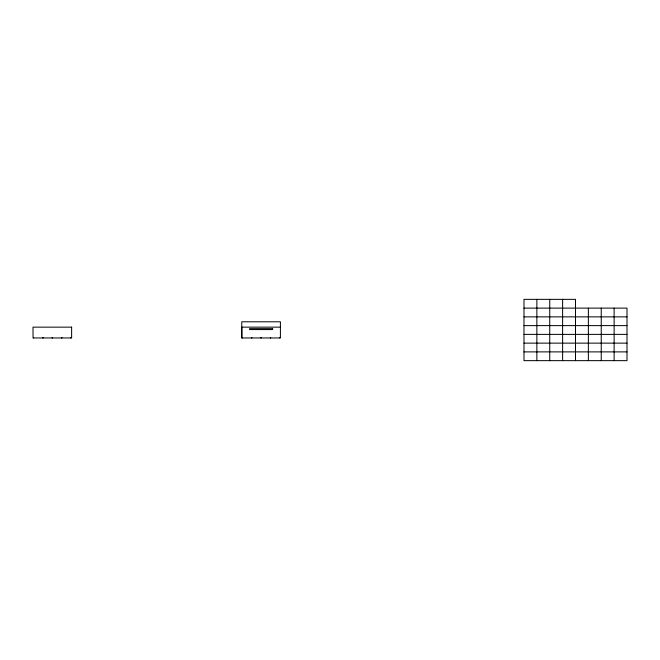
<?xml version="1.0" encoding="UTF-8"?>
<svg xmlns="http://www.w3.org/2000/svg" width="660" height="660" viewBox="0 0 660 660"><rect width="100%" height="100%" fill="white"/><g stroke="black" fill="none" stroke-linecap="round" stroke-linejoin="round"><path stroke-width="0.99" d="M523.982 308.113L627 308.113L627 360.649L523.982 360.649L523.982 299.351L575.495 299.351L575.495 360.649M523.982 316.866L627 316.866M523.982 325.619L627 325.619M280.409 327.146L241.783 327.146L241.832 337.961L280.409 337.961L280.409 321.791L241.783 321.791L241.783 337.961M523.982 334.381L627 334.381M523.982 343.134L627 343.134M523.982 351.887L627 351.887M614.122 308.113L614.122 360.649M601.243 308.113L601.243 360.649M588.365 308.113L588.365 360.649M562.617 299.351L562.617 360.649M549.739 299.351L549.739 360.649M536.861 299.351L536.861 360.649M279.79 337.45L279.79 337.912M270.6 337.45L270.6 337.912M270.394 337.45L270.394 337.912M261.195 337.45L261.195 337.912M260.989 337.45L260.989 337.912M251.798 337.45L251.798 337.912M251.592 337.45L251.592 337.912M242.401 337.45L242.401 337.912M71.016 337.45L71.016 337.912M61.817 337.45L61.817 337.912M61.611 337.45L61.611 337.912M52.42 337.45L52.42 337.912M52.214 337.45L52.214 337.912M43.015 337.45L43.015 337.912M42.809 337.45L42.809 337.912M33.619 337.45L33.619 337.912M71.626 327.146L33 327.146L33.05 337.961L71.626 337.961L71.626 327.146M272.646 328.663L249.546 328.663L249.546 329.571L272.646 329.571L272.646 328.663"/></g></svg>
